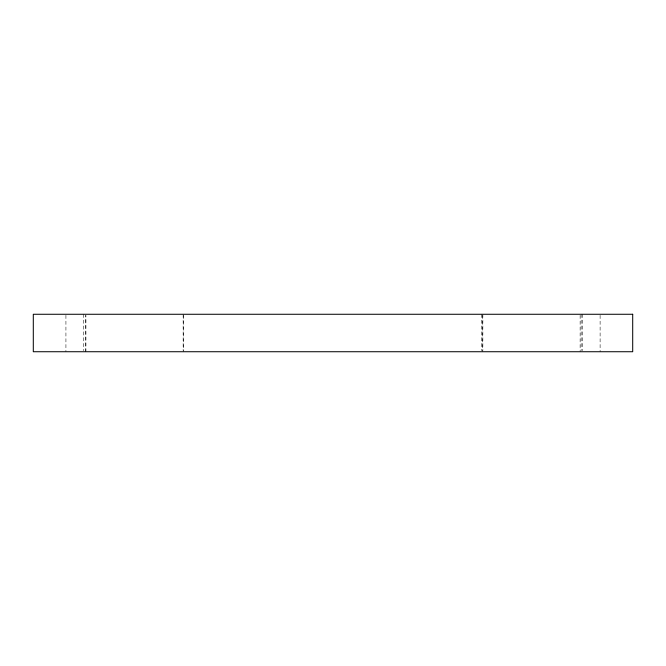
<?xml version="1.0" encoding="UTF-8"?>
<svg xmlns="http://www.w3.org/2000/svg" width="666" height="666" viewBox="0 0 666 666"><rect width="100%" height="100%" fill="white"/><g stroke="black" fill="none" stroke-linecap="round" stroke-linejoin="round"><path stroke-width="0.5" stroke-dasharray="3.33 2.5" d="M600.108 315.309L600.108 351.731M582.75 314.269L582.75 350.691M581.152 314.269L581.152 350.691M580.128 315.309L580.128 351.731M482.85 314.269L482.85 350.691M482.7 315.309L482.7 351.731M481.252 314.269L481.252 350.691M183.3 315.309L183.3 351.731M183.15 314.269L183.15 350.691M83.25 314.269L83.25 350.691M65.926 315.309L65.926 351.731M85.839 351.731L85.839 315.309L85.839 351.731"/><path stroke-width="1" d="M632.7 314.269L33.3 314.269L33.3 351.731L632.7 351.731L632.7 314.269"/></g></svg>
